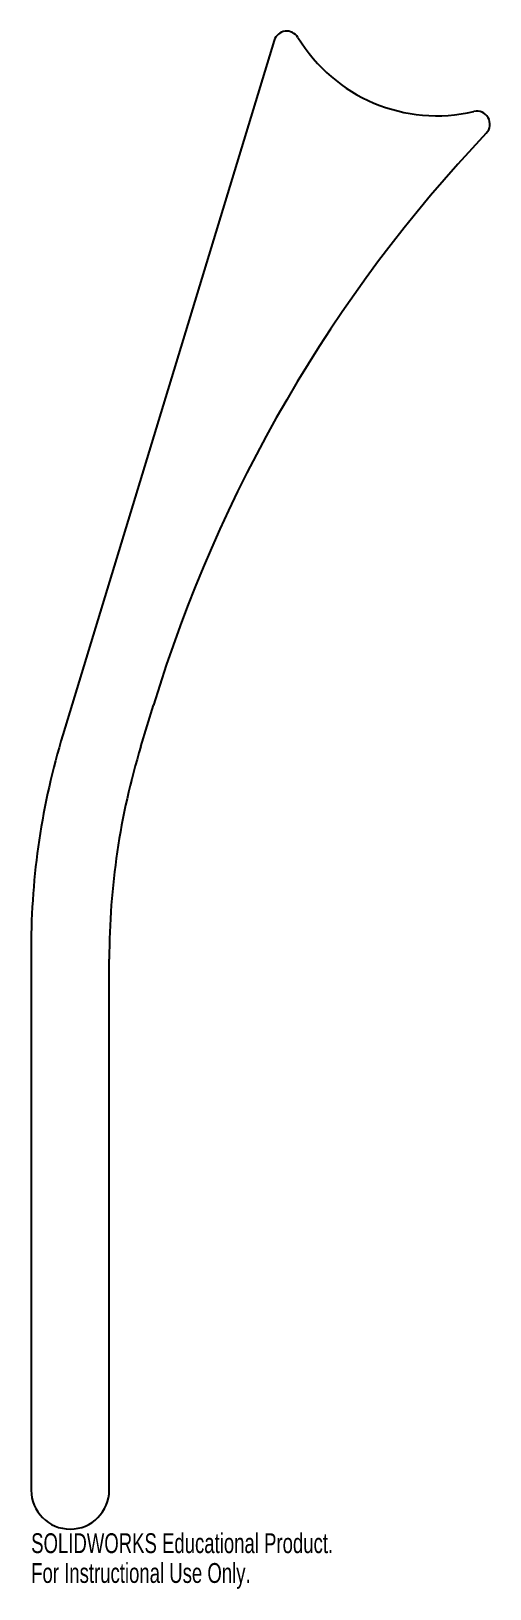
# Model space of a CAD drawing. Header units: inches. Extents: x -3.9 to 0.5, y -15.7 to -0.8.
import ezdxf

# ---------------------------------------------------------------- set-up
doc = ezdxf.new("R2010")
doc.units = ezdxf.units.IN
doc.header["$MEASUREMENT"] = 0
doc.styles.add('SLDTEXTSTYLE0', font='TXT', dxfattribs={"width": 0.7})

msp = doc.modelspace()

# ---------------------------------------------------------------- linework, layer by layer
at = {"color": 7, "linetype": 'Continuous', "lineweight": 25}
for p, q in [((-1.562, -0.839), (-3.594, -7.503)), ((-2.844, -7.615), (-2.723, -7.217)), ((-3.898, -9.544), (-3.898, -14.75)), ((-3.148, -14.75), (-3.148, -9.656))]:
    msp.add_line(p, q, dxfattribs=at)
for centre, radius, start, end in [((-1.443, -0.875), 0.125, 31.2352, 163.0456), ((0, 0), 1.562, 211.2352, 283.1446), ((0.384, -1.643), 0.125, 316.501, 103.1446), ((10.508, -11.251), 13.832, 136.501, 163.0456), ((3.102, -9.544), 7, 163.0456, 180), ((3.852, -9.656), 7, 163.0456, 180), ((-3.523, -14.75), 0.375, 180, 0)]:
    msp.add_arc(centre, radius, start, end, dxfattribs=at)

# ---------------------------------------------------------------- texts
at = {"color": 7, "linetype": 'Continuous', "char_height": 0.1903, "attachment_point": 1, "style": 'SLDTEXTSTYLE0'}
for s, insert in [('SOLIDWORKS Educational Product.', (-3.898, -15.165)), ('For Instructional Use Only.', (-3.898, -15.451))]:
    msp.add_mtext(s, dxfattribs=dict(at, insert=insert))

doc.saveas('drawing.dxf')
